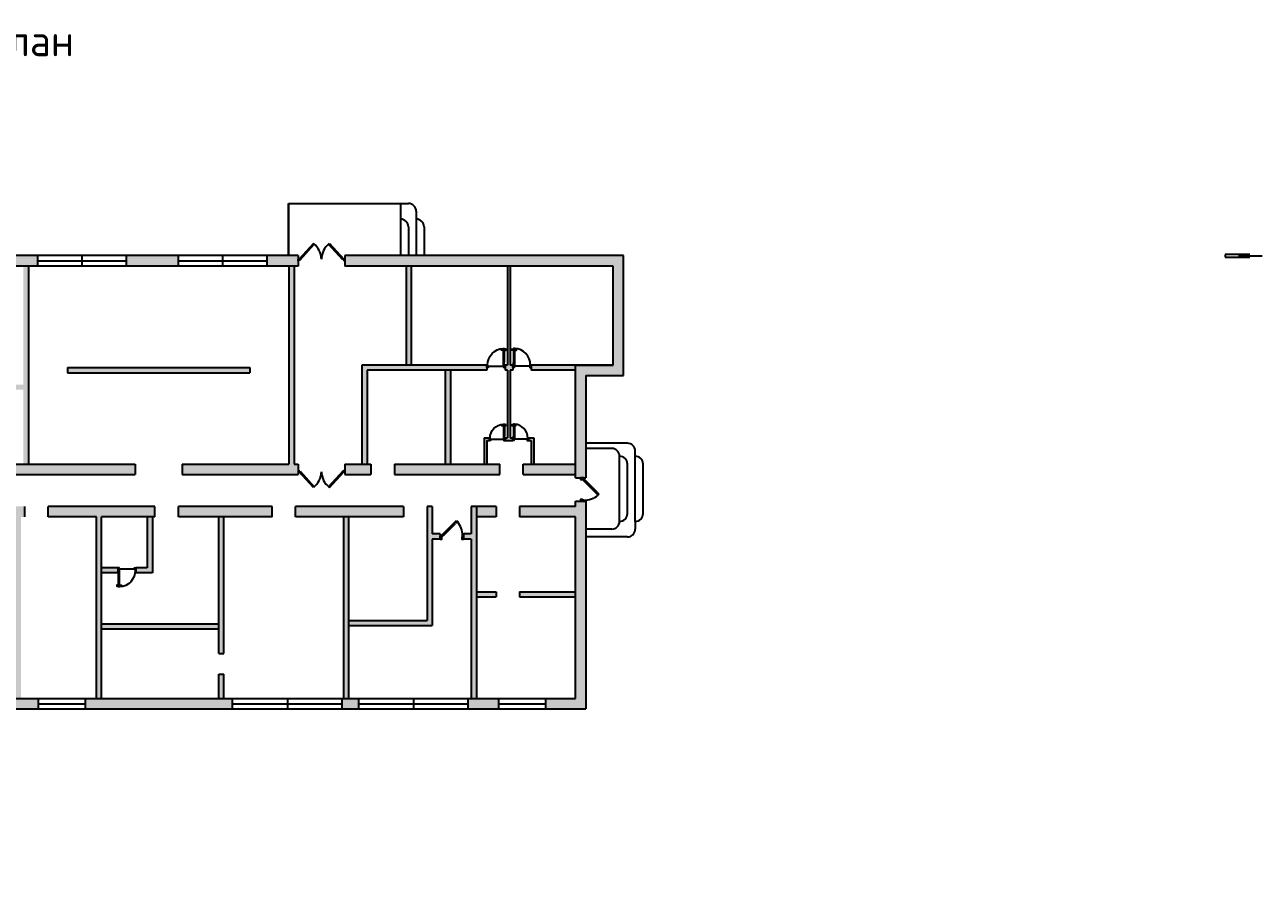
# Model space of a CAD drawing. Header units: millimetres. Extents: x 1 to 862718, y -200795 to 126771.
# Drawn here: x 188323 to 235847, y 40057 to 72585 of the extents above; entities that cross this region are included whole.
import ezdxf

# ---------------------------------------------------------------- set-up
doc = ezdxf.new("R2010")
doc.units = ezdxf.units.MM
doc.header["$MEASUREMENT"] = 0
doc.styles.get("Standard").update_dxf_attribs({"font": 'GOST Common.ttf'})

# ---------------------------------------------------------------- blocks, each defined once
blk = doc.blocks.new('A$C22492AE3')
for p, q in [((950, 100), (0, 100)), ((0, 100), (0, 0)), ((0, 0), (950, 0)), ((512, 50), (1425, 50))]:
    blk.add_line(p, q)
blk = doc.blocks.new('A$C7C735C75')
for p, q in [((328, 370), (25, 38)), ((43, 21), (346, 354)), ((346, 354), (328, 370)), ((654, 354), (672, 370)), ((957, 21), (654, 354)), ((672, 370), (975, 38)), ((0, 0), (0, 38)), ((0, 38), (25, 38)), ((25, 0), (0, 0)), ((25, 38), (43, 21)), ((25, 38), (25, 0)), ((975, 38), (957, 21)), ((975, 38), (975, 0)), ((1000, 38), (975, 38)), ((975, 0), (1000, 0)), ((1000, 0), (1000, 38))]:
    blk.add_line(p, q)
for centre, start, end in [((60, 21), 2.2071, 50.923), ((940, 21), 129.077, 177.7929)]:
    blk.add_arc(centre, 441, start, end)
blk = doc.blocks.new('door')
for p, q in [((156873, 58161), (156435, 57726)), ((156472, 57689), (156910, 58124)), ((156873, 58161), (156946, 58233)), ((156983, 58197), (156910, 58124)), ((156946, 58233), (156983, 58197)), ((156317, 57525), (156317, 57653)), ((156317, 57653), (156317, 57525)), ((156435, 57726), (156362, 57653)), ((156362, 57653), (156399, 57617)), ((156399, 57617), (156472, 57689)), ((157217, 57525), (157217, 57653)), ((157217, 57525), (157217, 57653))]:
    blk.add_line(p, q)
for points in [[(156362, 57653), (156317, 57653), (156317, 57525), (156382, 57525), (156382, 57589), (156382, 57602), (156362, 57602)], [(157172, 57653), (157172, 57602), (157153, 57602), (157153, 57589), (157153, 57525), (157217, 57525), (157217, 57653)]]:
    blk.add_lwpolyline(points, close=True)
blk.add_arc((156410, 57690), 763, 357.2313, 41.4937)
blk = doc.blocks.new('A$C5B1F248E')
for p, q in [((70, 640), (70, 200)), ((88, 650), (88, 190)), ((90, 650), (90, 190)), ((93, 650), (93, 190)), ((110, 640), (110, 200)), ((690, 60), (90, 60))]:
    blk.add_line(p, q)
for points in [[(45, 670), (5, 666, -0.443716), (0, 671), (0, 709, -0.443716), (5, 714), (45, 710, -0.385314), (50, 705), (50, 675, -0.385314)], [(135, 670), (175, 666, 0.443716), (181, 671), (181, 709, 0.443716), (175, 714), (135, 710, 0.385314), (131, 705), (131, 675, 0.385314)]]:
    blk.add_lwpolyline(points, format="xyb", close=True)
for points in [[(70, 685), (50, 685), (50, 695), (70, 695)], [(110, 685), (131, 685), (131, 695), (110, 695)]]:
    blk.add_lwpolyline(points, close=True)
for points in [[(95, 640), (110, 640), (110, 740), (70, 740), (70, 640), (85, 640), (85, 650), (95, 650), (95, 640)], [(70, 100), (70, 60), (90, 60), (90, 0), (40, 0), (40, 100), (70, 100)], [(95, 200), (110, 200), (110, 100), (70, 100), (70, 200), (85, 200), (85, 190), (95, 190), (95, 200)], [(710, 100), (710, 60), (690, 60), (690, 0), (740, 0), (740, 100), (710, 100)]]:
    blk.add_lwpolyline(points)
for centre, radius, start, end in [((87, 641), 8.25, 186.4342, 273.2898), ((93, 641), 8.25, 266.7102, 353.5658), ((74, 104), 637, 359.5966, 86.7082), ((87, 199), 8.25, 86.7102, 173.5658), ((93, 199), 8.25, 6.4342, 93.2898)]:
    blk.add_arc(centre, radius, start, end)

msp = doc.modelspace()

# ---------------------------------------------------------------- hatches: boundary and pattern name
at = {"true_color": 0x636466}
h = msp.add_hatch(color=251, dxfattribs=at)
h.dxf.hatch_style = 1
h.paths.add_polyline_path([(145167.4, 57324.9), (155867.4, 57324.9), (155867.4, 52424.9), (156267.4, 52424.9), (156267.4, 57324.9), (156317.4, 57324.9), (156317.4, 57724.9), (144767.4, 57724.9), (144767.4, 52149.9), (145167.4, 52149.9)])
h.paths.add_polyline_path([(149554.1, 46524.9), (152824.6, 46524.9), (152953.5, 46372), (153106.4, 46500.9), (152917.5, 46724.9), (145167.4, 46724.9), (145167.4, 46924.9), (144767.4, 46924.9), (144767.4, 46324.9), (149199.5, 46324.9), (154486.2, 40056.6), (156836.1, 42078.7), (156578.2, 42384.5), (156575.2, 42381.9), (154531.5, 40623.3)])
h.paths.add_polyline_path([(153686.7, 45812.9), (153630.2, 45765.4), (153533.7, 45684), (156426.6, 42254.1), (156578.2, 42384.5), (155417.6, 43760.6), (156175.7, 44412.9), (156046.7, 44565.7), (155288.7, 43913.4)], flags=17)
h.paths.add_polyline_path([(158373.9, 46304.5), (158245, 46457.4), (157411.2, 45739.9), (157540.1, 45587)], flags=17)
h.paths.add_polyline_path([(159792.4, 44622.7), (159663.4, 44775.6), (158829.6, 44058.1), (158958.6, 43905.3)])
h.paths.add_polyline_path([(157594.1, 42731), (157465.1, 42883.9), (156707.1, 42231.6), (156836.1, 42078.7)])
h.paths.add_polyline_path([(156267.4, 49422.6), (156267.4, 50524.9), (155867.4, 50524.9), (155867.4, 49276.4), (159792.4, 44622.7), (161770.4, 46324.9), (165742, 46324.9), (165742, 45824.9), (165942, 45824.9), (165942, 46724.9), (161622, 46724.9), (159837.7, 45189.4)])
h.paths.add_polyline_path([(174177.4, 46724.9), (173448.5, 46724.9), (173448.5, 46324.9), (174177.4, 46324.9)])
h.paths.add_polyline_path([(177207.4, 46724.9), (175077.4, 46724.9), (175077.4, 46324.9), (177207.4, 46324.9)])
h.paths.add_polyline_path([(181607.4, 46724.9), (179007.4, 46724.9), (179007.4, 46324.9), (181607.4, 46324.9)])
h.paths.add_polyline_path([(180673.1, 52094.9), (180473.1, 52094.9), (180473.1, 46724.9), (180673.1, 46724.9)])
h.paths.add_polyline_path([(176273.1, 53394.9), (176073.1, 53394.9), (176073.1, 46724.9), (176273.1, 46724.9)])
h.paths.add_polyline_path([(185357.4, 46724.9), (183407.4, 46724.9), (183407.4, 46324.9), (185357.4, 46324.9)])
h.paths.add_polyline_path([(188857.4, 46724.9), (187157.4, 46724.9), (187157.4, 46324.9), (188857.4, 46324.9)])
h.paths.add_polyline_path([(188173.1, 53694.9), (188323.1, 53694.9), (188323.1, 54094.9), (187823.1, 54094.9), (187823.1, 53694.9), (187973.1, 53694.9), (187973.1, 46724.9), (188173.1, 46724.9)])
h.paths.add_polyline_path([(185073.1, 53694.9), (186923.1, 53694.9), (186923.1, 54094.9), (184873.1, 54094.9), (184873.1, 46724.9), (185073.1, 46724.9)])
h.paths.add_polyline_path([(196307.4, 46724.9), (190657.4, 46724.9), (190657.4, 46324.9), (196307.4, 46324.9)])
h.paths.add_polyline_path([(191273.1, 53694.9), (193323.1, 53694.9), (193323.1, 54094.9), (189223.1, 54094.9), (189223.1, 53694.9), (191073.1, 53694.9), (191073.1, 46724.9), (191273.1, 46724.9)])
h.paths.add_polyline_path([(195973.1, 47653.9), (195773.1, 47653.9), (195773.1, 46724.9), (195973.1, 46724.9)])
h.paths.add_polyline_path([(195973.1, 53694.9), (195773.1, 53694.9), (195773.1, 48453.9), (195973.1, 48453.9)])
h.paths.add_polyline_path([(195773.1, 49594.9), (191273.1, 49594.9), (191273.1, 49394.9), (195773.1, 49394.9)])
h.paths.add_polyline_path([(201157.4, 46724.9), (200507.4, 46724.9), (200507.4, 46324.9), (201157.4, 46324.9)])
h.paths.add_polyline_path([(200773.1, 53694.9), (200573.1, 53694.9), (200573.1, 46724.9), (200773.1, 46724.9)])
h.paths.add_polyline_path([(206517.4, 46724.9), (205357.4, 46724.9), (205357.4, 46324.9), (206517.4, 46324.9)])
h.paths.add_polyline_path([(205673.1, 54094.9), (205473.1, 54094.9), (205473.1, 53044.9), (205173.1, 53044.9), (205173.1, 52844.9), (205473.1, 52844.9), (205473.1, 46724.9), (205673.1, 46724.9)])
h.paths.add_polyline_path([(209867.4, 54294.9), (209467.4, 54294.9), (209467.4, 54094.9), (207323.1, 54094.9), (207323.1, 53694.9), (209467.4, 53694.9), (209467.4, 46724.9), (208317.4, 46724.9), (208317.4, 46324.9), (209867.4, 46324.9)])
h.paths.add_polyline_path([(178517.4, 63324.9), (178767.4, 63324.9), (178767.4, 63724.9), (178117.4, 63724.9), (177664.4, 64266.2), (177357.6, 64009.4), (178117.4, 63101.7), (178117.4, 60335.7), (176362.7, 58655.7), (176620, 58348.3), (178517.4, 60164.9)])
h.paths.add_polyline_path([(176273.1, 58016.2), (176330.4, 58071.1), (176073.1, 58378.5), (176073.1, 55194.9), (176273.1, 55194.9), (176273.1, 55324.9), (178423.1, 55324.9), (178423.1, 55724.9), (176273.1, 55724.9)])
h.paths.add_polyline_path([(175995.3, 59094.6), (175688.5, 58837.9), (176073.1, 58378.5), (176362.7, 58655.7)])
h.paths.add_polyline_path([(178123.1, 59787.3), (177923.1, 59595.9), (177923.1, 59024.9), (178123.1, 59024.9)], flags=17)
h.paths.add_polyline_path([(178123.1, 58224.9), (177923.1, 58224.9), (177923.1, 55724.9), (178123.1, 55724.9)], flags=17)
h.paths.add_polyline_path([(181717.4, 63324.9), (181517.4, 63324.9), (181517.4, 55724.9), (179367.4, 55724.9), (179367.4, 55324.9), (181717.4, 55324.9)])
h.paths.add_polyline_path([(183842.4, 58774.9), (181717.4, 58774.9), (181717.4, 58574.9), (183842.4, 58574.9)])
h.paths.add_polyline_path([(185092.4, 63324.9), (184892.4, 63324.9), (184892.4, 58774.9), (185092.4, 58774.9)])
h.paths.add_polyline_path([(185242.4, 58774.9), (184742.4, 58774.9), (184742.4, 58574.9), (185242.4, 58574.9)])
h.paths.add_polyline_path([(188267.4, 58774.9), (186142.4, 58774.9), (186142.4, 58574.9), (188267.4, 58574.9)])
h.paths.add_polyline_path([(188467.4, 63324.9), (188267.4, 63324.9), (188267.4, 55724.9), (188467.4, 55724.9)])
h.paths.add_polyline_path([(192567.4, 55724.9), (183117.4, 55724.9), (183117.4, 55324.9), (192567.4, 55324.9)])
h.paths.add_polyline_path([(196967.4, 59424.9), (189967.4, 59424.9), (189967.4, 59224.9), (196967.4, 59224.9)])
h.paths.add_polyline_path([(198817.4, 55724.9), (198667.4, 55724.9), (198667.4, 63324.9), (198467.4, 63324.9), (198467.4, 55724.9), (194367.4, 55724.9), (194367.4, 55324.9), (198817.4, 55324.9)])
h.paths.add_polyline_path([(201617.4, 55724.9), (200617.4, 55724.9), (200617.4, 55324.9), (201617.4, 55324.9)], flags=0)
h.paths.add_polyline_path([(201467.4, 59324.9), (206067.4, 59324.9), (206067.4, 59524.9), (201267.4, 59524.9), (201267.4, 55724.9), (201467.4, 55724.9)], flags=17)
h.paths.add_polyline_path([(197823.1, 54094.9), (194223.1, 54094.9), (194223.1, 53694.9), (197823.1, 53694.9)])
h.paths.add_polyline_path([(202873.1, 54094.9), (198723.1, 54094.9), (198723.1, 53694.9), (202873.1, 53694.9)])
h.paths.add_polyline_path([(193223.1, 53694.9), (193023.1, 53694.9), (193023.1, 51744.9), (192594.1, 51744.9), (192594.1, 51544.9), (193223.1, 51544.9)], flags=17)
h.paths.add_polyline_path([(191894.1, 51744.9), (191273.1, 51744.9), (191273.1, 51544.9), (191894.1, 51544.9)], flags=17)
h.paths.add_polyline_path([(184873.1, 52494.9), (181573.1, 52494.9), (181573.1, 52094.9), (184873.1, 52094.9)])
h.paths.add_polyline_path([(179573.1, 52494.9), (176273.1, 52494.9), (176273.1, 52094.9), (179573.1, 52094.9)])
h.paths.add_polyline_path([(209467.4, 50824.9), (207323.1, 50824.9), (207323.1, 50624.9), (209467.4, 50624.9)], flags=17)
h.paths.add_polyline_path([(206423.1, 50824.9), (205673.1, 50824.9), (205673.1, 50624.9), (206423.1, 50624.9)])
h.paths.add_polyline_path([(203973.1, 54094.9), (203773.1, 54094.9), (203773.1, 49724.9), (200773.1, 49724.9), (200773.1, 49524.9), (203973.1, 49524.9), (203973.1, 52844.9), (204273.1, 52844.9), (204273.1, 53044.9), (203973.1, 53044.9)])
h.paths.add_polyline_path([(206423.1, 54094.9), (205673.1, 54094.9), (205673.1, 53694.9), (206423.1, 53694.9)])
h.paths.add_polyline_path([(209867.4, 59124.9), (211317.4, 59124.9), (211317.4, 63724.9), (200617.4, 63724.9), (200617.4, 63324.9), (210917.4, 63324.9), (210917.4, 59524.9), (209467.4, 59524.9), (209467.4, 55194.9), (209867.4, 55194.9)])
h.paths.add_polyline_path([(209467.4, 55724.9), (207467.4, 55724.9), (207467.4, 55324.9), (209467.4, 55324.9)], flags=17)
h.paths.add_polyline_path([(206567.4, 55724.9), (202517.4, 55724.9), (202517.4, 55324.9), (206567.4, 55324.9)], flags=17)
h.paths.add_polyline_path([(204667.4, 59324.9), (204467.4, 59324.9), (204467.4, 55724.9), (204667.4, 55724.9)], flags=0)
h.paths.add_polyline_path([(206967.4, 59324.9), (207067.4, 59324.9), (207067.4, 59524.9), (206967.4, 59524.9), (206967.4, 63324.9), (206867.4, 63324.9), (206867.4, 59524.9), (206767.4, 59524.9), (206767.4, 59324.9), (206867.4, 59324.9), (206867.4, 56724.9), (206767.4, 56724.9), (206767.4, 56624.9), (207067.4, 56624.9), (207067.4, 56724.9), (206967.4, 56724.9)], flags=17)
h.paths.add_polyline_path([(206067.4, 56624.9), (206167.4, 56624.9), (206167.4, 56724.9), (205967.4, 56724.9), (205967.4, 55724.9), (206067.4, 55724.9)], flags=17)
h.paths.add_polyline_path([(207867.4, 56724.9), (207667.4, 56724.9), (207667.4, 56624.9), (207767.4, 56624.9), (207767.4, 55724.9), (207867.4, 55724.9)], flags=17)
h.paths.add_polyline_path([(209467.4, 59524.9), (207767.4, 59524.9), (207767.4, 59324.9), (209467.4, 59324.9)], flags=17)
h.paths.add_polyline_path([(203167.4, 63324.9), (202967.4, 63324.9), (202967.4, 59524.9), (203167.4, 59524.9)], flags=17)
h.paths.add_polyline_path([(182247.4, 63724.9), (180567.4, 63724.9), (180567.4, 63324.9), (182247.4, 63324.9)])
h.paths.add_polyline_path([(185587.4, 63724.9), (184047.4, 63724.9), (184047.4, 63324.9), (185587.4, 63324.9)])
h.paths.add_polyline_path([(188817.4, 63724.9), (187387.4, 63724.9), (187387.4, 63324.9), (188267.4, 63324.9), (188817.4, 63324.9)])
h.paths.add_polyline_path([(194217.4, 63724.9), (192217.4, 63724.9), (192217.4, 63324.9), (194217.4, 63324.9)])
h.paths.add_polyline_path([(198817.4, 63724.9), (197617.4, 63724.9), (197617.4, 63324.9), (198817.4, 63324.9)])
h.paths.add_polyline_path([(169544.7, 66801.3), (169234.5, 66548.6), (173474.2, 61483.5), (173780.9, 61740.2)])
h.paths.add_polyline_path([(174037.6, 61433.5), (173730.9, 61176.7), (174533.2, 60218.2), (174839.9, 60474.9)])
h.paths.add_polyline_path([(172800.5, 69453.9), (172806.9, 69446.3), (173442.3, 68687.1), (173749.1, 68943.8), (172853.9, 70013.3), (171570.9, 68968), (171823.6, 68658)])
h.paths.add_polyline_path([(159186.8, 58362.2), (158934.2, 58672.3), (157771.3, 57724.9), (157217.4, 57724.9), (157217.4, 57324.9), (157913.6, 57324.9)])
h = msp.add_hatch(color=251, dxfattribs=at)
h.dxf.hatch_style = 1
h.paths.add_polyline_path([(147867.4, 53624.9), (145167.4, 53624.9), (145167.4, 53424.9), (147867.4, 53424.9)])
h.paths.add_polyline_path([(147667.4, 53424.9), (147467.4, 53424.9), (147467.4, 51724.9), (149967.4, 51724.9), (149967.4, 48924.9), (150167.4, 48924.9), (150167.4, 51924.9), (147667.4, 51924.9)])
h.paths.add_polyline_path([(151367.4, 53624.9), (148767.4, 53624.9), (148767.4, 53424.9), (151367.4, 53424.9)])
h.paths.add_polyline_path([(150167.4, 57324.9), (149967.4, 57324.9), (149967.4, 53624.9), (150167.4, 53624.9)])
h.paths.add_polyline_path([(155867.4, 53624.9), (152267.4, 53624.9), (152267.4, 53424.9), (155867.4, 53424.9)])
h.paths.add_polyline_path([(150167.4, 47124.9), (149967.4, 47124.9), (149967.4, 46724.9), (150167.4, 46724.9)])
h.paths.add_polyline_path([(204667.4, 59324.9), (204467.4, 59324.9), (204467.4, 55724.9), (204667.4, 55724.9)])
h.paths.add_polyline_path([(201617.4, 55724.9), (200617.4, 55724.9), (200617.4, 55324.9), (201617.4, 55324.9)])

# ---------------------------------------------------------------- linework, layer by layer
for p, q in [((198457.4, 65724.9), (198457.4, 63724.9)), ((198457.4, 63724.9), (198457.4, 65724.9)), ((198457.4, 65724.9), (203057.4, 65724.9)), ((202757.4, 65724.9), (202757.4, 63724.9)), ((202757.4, 65124.9), (202757.4, 65124.9)), ((203357.4, 65424.9), (203357.4, 63724.9)), ((203357.4, 65124.9), (203357.4, 65124.9)), ((203057.4, 64824.9), (203057.4, 63724.9)), ((203657.4, 64824.9), (203657.4, 63724.9)), ((198817.4, 63724.9), (178117.4, 63724.9)), ((188817.4, 63724.9), (188817.4, 63324.9)), ((192217.4, 63724.9), (192217.4, 63324.9)), ((194217.4, 63724.9), (194217.4, 63324.9)), ((197617.4, 63724.9), (197617.4, 63324.9)), ((198817.4, 63724.9), (198817.4, 63324.9)), ((200617.4, 63724.9), (200617.4, 63324.9)), ((211317.4, 63724.9), (200617.4, 63724.9)), ((211317.4, 59124.9), (211317.4, 63724.9)), ((198817.4, 63324.9), (178517.4, 63324.9)), ((188467.4, 63324.9), (188467.4, 55724.9)), ((198467.4, 63324.9), (198467.4, 55724.9)), ((198667.4, 63324.9), (198667.4, 55724.9)), ((210917.4, 63324.9), (200617.4, 63324.9)), ((202967.4, 63324.9), (202967.4, 59524.9)), ((203167.4, 63324.9), (203167.4, 59524.9)), ((206867.4, 63324.9), (206867.4, 59524.9)), ((210917.4, 63324.9), (206967.4, 63324.9)), ((206967.4, 63324.9), (206967.4, 59524.9)), ((210917.4, 59524.9), (210917.4, 63324.9)), ((189967.4, 59424.9), (189967.4, 59224.9)), ((189967.4, 59424.9), (196967.4, 59424.9)), ((196967.4, 59424.9), (196967.4, 59224.9)), ((201267.4, 59524.9), (201267.4, 55724.9)), ((206067.4, 59524.9), (201267.4, 59524.9)), ((206067.4, 59524.9), (206067.4, 59324.9)), ((206767.4, 59524.9), (206767.4, 59324.9)), ((206867.4, 59524.9), (206767.4, 59524.9)), ((207067.4, 59524.9), (206967.4, 59524.9)), ((207067.4, 59524.9), (207067.4, 59324.9)), ((210917.4, 59524.9), (207767.4, 59524.9)), ((207767.4, 59524.9), (207767.4, 59324.9)), ((209467.4, 59524.9), (210917.4, 59524.9)), ((209467.4, 55194.9), (209467.4, 59524.9)), ((189967.4, 59224.9), (196967.4, 59224.9)), ((201467.4, 59324.9), (201467.4, 55724.9)), ((206067.4, 59324.9), (201467.4, 59324.9)), ((204467.4, 59324.9), (204467.4, 55724.9)), ((204667.4, 59324.9), (204667.4, 55724.9)), ((206867.4, 59324.9), (206767.4, 59324.9)), ((206867.4, 59324.9), (206867.4, 56724.9)), ((207067.4, 59324.9), (206967.4, 59324.9)), ((206967.4, 59324.9), (206967.4, 56724.9)), ((209467.4, 59324.9), (207767.4, 59324.9)), ((209867.4, 59124.9), (211317.4, 59124.9)), ((209867.4, 59124.9), (209867.4, 55194.9)), ((205967.4, 56724.9), (205967.4, 55724.9)), ((205967.4, 56724.9), (206167.4, 56724.9)), ((206067.4, 56624.9), (206067.4, 55724.9)), ((206067.4, 56624.9), (206167.4, 56624.9)), ((206167.4, 56724.9), (206167.4, 56624.9)), ((206767.4, 56724.9), (206767.4, 56624.9)), ((206767.4, 56724.9), (206867.4, 56724.9)), ((206767.4, 56624.9), (207067.4, 56624.9)), ((206967.4, 56724.9), (207067.4, 56724.9)), ((207067.4, 56724.9), (207067.4, 56624.9)), ((207667.4, 56724.9), (207667.4, 56624.9)), ((207667.4, 56724.9), (207867.4, 56724.9)), ((207667.4, 56624.9), (207767.4, 56624.9)), ((207767.4, 56624.9), (207767.4, 55724.9)), ((207867.4, 56724.9), (207867.4, 55724.9)), ((211467.4, 56524.9), (209867.4, 56524.9)), ((210867.4, 56324.9), (209867.4, 56324.9)), ((211767.4, 56024.9), (211767.4, 56224.9)), ((183117.4, 55724.9), (192567.4, 55724.9)), ((192567.4, 55724.9), (192567.4, 55324.9)), ((194367.4, 55724.9), (198467.4, 55724.9)), ((194367.4, 55724.9), (194367.4, 55324.9)), ((198667.4, 55724.9), (198817.4, 55724.9)), ((198817.4, 55724.9), (198817.4, 55324.9)), ((200617.4, 55724.9), (201617.4, 55724.9)), ((200617.4, 55724.9), (200617.4, 55324.9)), ((201617.4, 55724.9), (201617.4, 55324.9)), ((202517.4, 55724.9), (202517.4, 55324.9)), ((202517.4, 55724.9), (206567.4, 55724.9)), ((206567.4, 55324.9), (206567.4, 55724.9)), ((207467.4, 55324.9), (207467.4, 55724.9)), ((207467.4, 55724.9), (209467.4, 55724.9)), ((211167.4, 53524.9), (211167.4, 56024.9)), ((211167.4, 56024.9), (211167.4, 56024.9)), ((211467.4, 53824.9), (211467.4, 55724.9)), ((211767.4, 53524.9), (211767.4, 56024.9)), ((211767.4, 56024.9), (211767.4, 56024.9)), ((212067.4, 53824.9), (212067.4, 55724.9)), ((183117.4, 55324.9), (192567.4, 55324.9)), ((194367.4, 55324.9), (198817.4, 55324.9)), ((200617.4, 55324.9), (201617.4, 55324.9)), ((202517.4, 55324.9), (206567.4, 55324.9)), ((207467.4, 55324.9), (209467.4, 55324.9)), ((209467.4, 55194.9), (209867.4, 55194.9)), ((209467.4, 54294.9), (209867.4, 54294.9)), ((209467.4, 54094.9), (209467.4, 54294.9)), ((209867.4, 54294.9), (209867.4, 46324.9)), ((188323.1, 53694.9), (188323.1, 54094.9)), ((189223.1, 53694.9), (189223.1, 54094.9)), ((193323.1, 54094.9), (189223.1, 54094.9)), ((193323.1, 53694.9), (193323.1, 54094.9)), ((194223.1, 53694.9), (194223.1, 54094.9)), ((197823.1, 54094.9), (194223.1, 54094.9)), ((197823.1, 53694.9), (197823.1, 54094.9)), ((198723.1, 53694.9), (198723.1, 54094.9)), ((202873.1, 54094.9), (198723.1, 54094.9)), ((202873.1, 54094.9), (202873.1, 53694.9)), ((203773.1, 54094.9), (203773.1, 49724.9)), ((203973.1, 54094.9), (203773.1, 54094.9)), ((203973.1, 54094.9), (203973.1, 53044.9)), ((205473.1, 54094.9), (205473.1, 53044.9)), ((206423.1, 54094.9), (205473.1, 54094.9)), ((205673.1, 54094.9), (205673.1, 46724.9)), ((206423.1, 54094.9), (206423.1, 53694.9)), ((206423.1, 54094.9), (206423.1, 53694.9)), ((207323.1, 54094.9), (207323.1, 53694.9)), ((207323.1, 54094.9), (207323.1, 53694.9)), ((209467.4, 54094.9), (207323.1, 54094.9)), ((191073.1, 53694.9), (189223.1, 53694.9)), ((191073.1, 46724.9), (191073.1, 53694.9)), ((191273.1, 46724.9), (191273.1, 53694.9)), ((193323.1, 53694.9), (191273.1, 53694.9)), ((193023.1, 53694.9), (193023.1, 51744.9)), ((193223.1, 53694.9), (193223.1, 51544.9)), ((197823.1, 53694.9), (194223.1, 53694.9)), ((195773.1, 48453.9), (195773.1, 53694.9)), ((195973.1, 48453.9), (195973.1, 53694.9)), ((202873.1, 53694.9), (198723.1, 53694.9)), ((200573.1, 46724.9), (200573.1, 53694.9)), ((200773.1, 46724.9), (200773.1, 53694.9)), ((206423.1, 53694.9), (205673.1, 53694.9)), ((209467.4, 53694.9), (207323.1, 53694.9)), ((209467.4, 46724.9), (209467.4, 53694.9)), ((211167.4, 53524.9), (211167.4, 53524.9)), ((211767.4, 53524.9), (211767.4, 53524.9)), ((211767.4, 53524.9), (211767.4, 53224.9)), ((204273.1, 53044.9), (203973.1, 53044.9)), ((204273.1, 52844.9), (203973.1, 52844.9)), ((203973.1, 52844.9), (203973.1, 49524.9)), ((204273.1, 53044.9), (204273.1, 52844.9)), ((205473.1, 53044.9), (205173.1, 53044.9)), ((205173.1, 53044.9), (205173.1, 52844.9)), ((205473.1, 52844.9), (205173.1, 52844.9)), ((205473.1, 52844.9), (205473.1, 46724.9)), ((210867.4, 53224.9), (209867.4, 53224.9)), ((211467.4, 52924.9), (209867.4, 52924.9)), ((191894.1, 51744.9), (191273.1, 51744.9)), ((191894.1, 51544.9), (191273.1, 51544.9)), ((191894.1, 51744.9), (191894.1, 51544.9)), ((193023.1, 51744.9), (192594.1, 51744.9)), ((192594.1, 51744.9), (192594.1, 51544.9)), ((193223.1, 51544.9), (192594.1, 51544.9)), ((205673.1, 50824.9), (206423.1, 50824.9)), ((205673.1, 50624.9), (206423.1, 50624.9)), ((206423.1, 50824.9), (206423.1, 50624.9)), ((207323.1, 50824.9), (207323.1, 50624.9)), ((207323.1, 50824.9), (209467.4, 50824.9)), ((207323.1, 50624.9), (209467.4, 50624.9)), ((191273.1, 49594.9), (195773.1, 49594.9)), ((200773.1, 49724.9), (203773.1, 49724.9)), ((200773.1, 49524.9), (203973.1, 49524.9)), ((191273.1, 49394.9), (195773.1, 49394.9)), ((195773.1, 48453.9), (195973.1, 48453.9)), ((195773.1, 46724.9), (195773.1, 47653.9)), ((195773.1, 47653.9), (195973.1, 47653.9)), ((195973.1, 46724.9), (195973.1, 47653.9)), ((175077.4, 46724.9), (209467.4, 46724.9)), ((188857.4, 46324.9), (188857.4, 46724.9)), ((190657.4, 46324.9), (190657.4, 46724.9)), ((196307.4, 46324.9), (196307.4, 46724.9)), ((200507.4, 46324.9), (200507.4, 46724.9)), ((201157.4, 46324.9), (201157.4, 46724.9)), ((205357.4, 46324.9), (205357.4, 46724.9)), ((206517.4, 46724.9), (206517.4, 46324.9)), ((208317.4, 46724.9), (208317.4, 46324.9)), ((175077.4, 46324.9), (209867.4, 46324.9))]:
    msp.add_line(p, q)
at = {"color": 152, "true_color": 0x2776bb}
for p, q in [((190517.4, 63724.9), (190517.4, 63324.9)), ((195917.4, 63724.9), (195917.4, 63324.9)), ((188817.4, 63524.9), (192217.4, 63524.9)), ((194217.4, 63524.9), (197617.4, 63524.9)), ((198407.4, 46724.9), (198407.4, 46324.9)), ((203257.4, 46724.9), (203257.4, 46324.9)), ((188857.4, 46524.9), (190657.4, 46524.9)), ((196307.4, 46524.9), (200507.4, 46524.9)), ((201157.4, 46524.9), (205357.4, 46524.9)), ((206517.4, 46524.9), (208317.4, 46524.9))]:
    msp.add_line(p, q, dxfattribs=at)
for centre, start, end in [((203057.4, 65424.9), 0, 90), ((202757.4, 64824.9), 360, 90), ((203357.4, 64824.9), 0, 90), ((210867.4, 56024.9), 0, 90), ((211467.4, 56224.9), 0, 90), ((211167.4, 55724.9), 0, 90), ((211767.4, 55724.9), 0, 90), ((211167.4, 53824.9), 270, 0), ((211767.4, 53824.9), 270, 0), ((210867.4, 53524.9), 270, 0), ((211467.4, 53224.9), 270, 0)]:
    msp.add_arc(centre, 300, start, end)

# ---------------------------------------------------------------- block references
for name, p, xscale, yscale, zscale in [('A$C7C735C75', (198817.4, 63524.9), 1.799512586105673, 1.799512586105673, 1.799512586105673), ('A$C5B1F248E', (206807.3, 59424.9), -0.9993095484307088, 0.9993095484307088, 0.9993095484307088), ('A$C5B1F248E', (207027.1, 59424.9), 0.9993095484307088, 0.9993095484307088, 0.9993095484307088), ('A$C5B1F248E', (206802, 56624.9), -0.8563528929524813, 0.8563528929524813, 0.8563528929524813), ('A$C5B1F248E', (207032.9, 56624.9), 0.8563528929524813, 0.8563528929524813, 0.8563528929524813)]:
    msp.add_blockref(name, p, dxfattribs=dict(xscale=xscale, yscale=yscale, zscale=zscale))
for name, p in [('A$C22492AE3', (234421.9, 63667.9)), ('door', (47955.6, -4680))]:
    msp.add_blockref(name, p)
at = {"rotation": 180}
for name, p, xscale, yscale, zscale in [('A$C7C735C75', (200616.9, 55491.1), 1.799512586105673, 1.799512586105673, 1.799512586105673), ('A$C5B1F248E', (191853.7, 51744.9), -0.9993095484307088, 0.9993095484307088, 0.9993095484307088)]:
    msp.add_blockref(name, p, dxfattribs=dict(at, xscale=xscale, yscale=yscale, zscale=zscale))
at = {"rotation": 270}
msp.add_blockref('door', (152142.5, 211512.3), dxfattribs=at)

# ---------------------------------------------------------------- texts
at = {"insert": (178826.5, 72577), "char_height": 1200, "attachment_point": 1}
msp.add_mtext_dynamic_manual_height_columns('Обмерный план', width=12798.5, gutter_width=1, heights=[0], dxfattribs=at)

doc.saveas('drawing.dxf')
